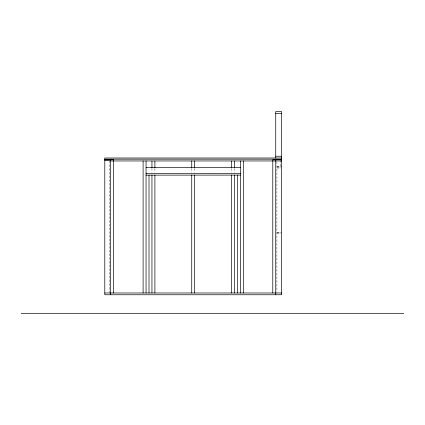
<?xml version="1.0" encoding="UTF-8"?>
<svg xmlns="http://www.w3.org/2000/svg" width="425" height="425" viewBox="0 0 425 425"><rect width="100%" height="100%" fill="white"/><g stroke="black" fill="none" stroke-linecap="round" stroke-linejoin="round"><path stroke-width="0.32" stroke-dasharray="2.12 1.59" d="M277.042 166.26L281.626 166.26M277.042 166.85L281.626 166.85M277.042 167.439L280.973 167.439M277.042 168.029L280.973 168.029M277.042 232.278L281.626 232.278M277.042 232.868L281.626 232.868M277.042 233.458L280.973 233.458M280.447 160.363L280.447 166.26M276.914 161.675L276.914 292.331M234.472 168.39L234.472 172.369M231.524 168.39L231.524 172.369M194.682 168.39L194.682 172.369M191.733 168.39L191.733 172.369M154.897 168.39L154.897 172.369M151.948 168.39L151.948 172.369M109.507 161.027L109.507 293.579"/><path stroke-width="0.64" d="M275.735 113.379L281.626 113.379M275.735 156.235L281.626 156.235M281.626 158.004L104.789 158.004L104.789 294.759L281.626 294.759L281.626 111.61L275.735 111.61L275.735 158.004M104.789 159.184L281.626 159.184M104.789 159.773L113.634 159.773L113.634 292.99M281.626 159.773L272.786 159.773L272.786 292.99M104.789 160.363L110.686 160.363M110.686 160.953L281.626 160.953M146.051 167.482L240.364 167.482M146.051 173.373L240.364 173.373M146.051 175.143L240.364 175.1M104.789 292.99L281.626 292.99M21.25 313.39L403.75 313.39M275.735 159.184L275.735 294.759M243.312 160.953L243.312 292.99M240.364 160.953L240.364 292.99M237.421 175.1L237.421 292.99M234.472 161.102L234.472 167.726M234.472 175.02L234.472 292.99M231.524 161.102L231.524 167.726M231.524 175.02L231.524 292.99M194.682 160.953L194.682 167.726M194.682 175.02L194.682 292.99M191.733 160.953L191.733 167.726M191.733 175.02L191.733 292.99M154.897 161.102L154.897 167.726M154.897 175.02L154.897 292.99M151.948 161.102L151.948 167.726M151.948 175.02L151.948 292.99M149 175.1L149 292.99M146.051 160.953L146.051 292.99M143.103 160.953L143.103 292.99M110.686 159.184L110.686 294.759"/></g></svg>
